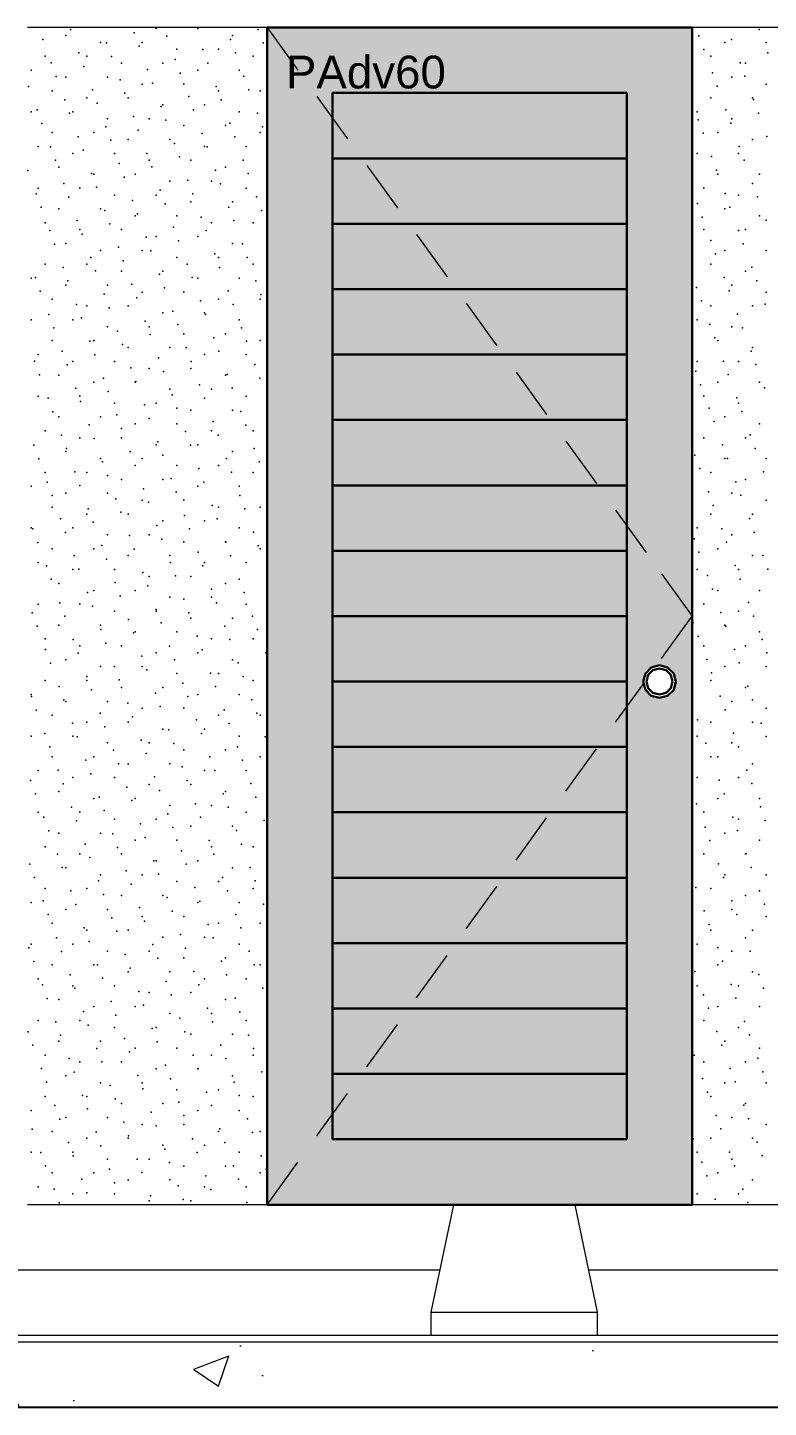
# Model space of a CAD drawing. Header units: metres. Extents: x -1.9 to 95.3, y -2.2 to 2.5.
# Drawn here: x 17.56 to 18.693, y -2.225 to -0.115 of the extents above; entities that cross this region are included whole.
import ezdxf

# ---------------------------------------------------------------- set-up
doc = ezdxf.new("R2010")
doc.units = ezdxf.units.M
doc.header["$MEASUREMENT"] = 0
for name, color, linetype, lineweight, true_color in [('LAJES.EST_Caneta_No__254', 7, 'Continuous', 0, 0xd1c9ad), ('LAJES.EST_Caneta_No__97', 7, 'Continuous', 13, 0x6b6b6b), ('LOUCAS-METAIS.ARQ_Caneta_No__13', 7, 'Continuous', 0, 0xaaaaaa), ('PAREDE.ARQ_Caneta_No__97', 7, 'Continuous', 13, 0x6b6b6b), ('Portas Archicad_Caneta_No__97', 7, 'Continuous', 13, 0x6b6b6b)]:
    doc.layers.add(name, color=color, linetype=linetype, lineweight=lineweight, true_color=true_color)
for name, color, linetype, lineweight in [('LAJES.EST_Caneta_No__4', 7, 'Continuous', 25), ('LAJES.EST_Caneta_No__7', 7, 'Continuous', 13), ('NOTAS-LAYOUT.EXEC_Caneta_No__241', 7, 'Continuous', 13), ('PAREDE.ARQ_Caneta_No__241', 7, 'Continuous', 13), ('PISO - Rodapé_Caneta_No__11', 7, 'Continuous', 5), ('Portas Archicad_Caneta_No__3', 7, 'Continuous', 30)]:
    doc.layers.add(name, color=color, linetype=linetype, lineweight=lineweight)
doc.layers.add('NOTAS-LAYOUT.EXEC', color=7, linetype='Continuous')
doc.layers.add('Portas Archicad', color=7, linetype='Continuous')
doc.styles.add('GENERATED_STYLE_1', font='arial.ttf')

# ---------------------------------------------------------------- blocks, each defined once
blk = doc.blocks.new('Label_15_5', base_point=(17.9531, -0.1513))
at = {"layer": 'NOTAS-LAYOUT.EXEC_Caneta_No__241', "color": 7, "lineweight": 13, "insert": (17.9556, -0.158), "char_height": 0.05, "attachment_point": 1, "style": 'GENERATED_STYLE_1'}
blk.add_mtext('\\A1;{\\pql;\\pt0,241;\\fArial|b0|i0|c0|p0;\\W1.000000;PAdv60\\fArial|b0|i0|c0|p0;\\W1.000000;\\A1{\\H.66x;\\S^  ;}\\fArial|b0|i0|c0|p0;\\W1.000000;\\fArial|b0|i0|c0|p0;\\W1.000000;\\A1{\\H.66x;\\S^  ;}\\fArial|b0|i0|c0|p0;\\W1.000000;\\fArial|b0|i0|c0|p0;\\W1.000000;\\fArial|b0|i0|c0|p0;\\W1.000000;\\fArial|b0|i0|c0|p0;\\W1.000000;\\fArial|b0|i0|c0|p0;\\W1.000000;\\fArial|b0|i0|c0|p0;\\W1.000000;\\fArial|b0|i0|c0|p0;\\W1.000000;\\A1{\\H.66x;\\S^  ;}\\fArial|b0|i0|c0|p0;\\W1.000000;\\fArial|b0|i0|c0|p0;\\W1.000000;\\A1{\\H.66x;\\S^  ;}\\fArial|b0|i0|c0|p0;\\W1.000000;\\fArial|b0|i0|c0|p0;\\W1.000000;\\fArial|b0|i0|c0|p0;\\W1.000000;\\fArial|b0|i0|c0|p0;\\W1.000000;\\fArial|b0|i0|c0|p0;\\W1.000000;\\fArial|b0|i0|c0|p0;\\W1.000000;\\fArial|b0|i0|c0|p0;\\W1.000000;\\A1{\\H.66x;\\S^  ;}\\fArial|b0|i0|c0|p0;\\W1.000000;\\fArial|b0|i0|c0|p0;\\W1.000000;\\A1{\\H.66x;\\S^  ;}\\fArial|b0|i0|c0|p0;\\W1.000000;\\fArial|b0|i0|c0|p0;\\W1.000000;\\fArial|b0|i0|c0|p0;\\W1.000000;\\fArial|b0|i0|c0|p0;\\W1.000000;\\fArial|b0|i0|c0|p0;\\W1.000000;\\fArial|b0|i0|c0|p0;\\W1.000000;\\fArial|b0|i0|c0|p0;\\W1.000000;\\A1{\\H.66x;\\S^  ;}\\fArial|b0|i0|c0|p0;\\W1.000000;\\fArial|b0|i0|c0|p0;\\W1.000000;\\A1{\\H.66x;\\S^  ;}\\fArial|b0|i0|c0|p0;\\W1.000000;\\fArial|b0|i0|c0|p0;\\W1.000000;\\fArial|b0|i0|c0|p0;\\W1.000000;\\fArial|b0|i0|c0|p0;\\W1.000000;\\fArial|b0|i0|c0|p0;\\W1.000000;\\fArial|b0|i0|c0|p0;\\W1.000000;\\fArial|b0|i0|c0|p0;\\W1.000000;\\A1{\\H.66x;\\S^  ;}\\fArial|b0|i0|c0|p0;\\W1.000000;\\fArial|b0|i0|c0|p0;\\W1.000000;\\A1{\\H.66x;\\S^  ;}\\fArial|b0|i0|c0|p0;\\W1.000000;\\fArial|b0|i0|c0|p0;\\W1.000000;\\fArial|b0|i0|c0|p0;\\W1.000000;\\fArial|b0|i0|c0|p0;\\W1.000000;\\fArial|b0|i0|c0|p0;\\W1.000000;\\fArial|b0|i0|c0|p0;\\W1.000000;\\fArial|b0|i0|c0|p0;\\W1.000000;\\A1{\\H.66x;\\S^  ;}\\fArial|b0|i0|c0|p0;\\W1.000000;}', dxfattribs=at)

msp = doc.modelspace()

# ---------------------------------------------------------------- hatches: boundary and pattern name
at = {"layer": 'LAJES.EST_Caneta_No__254', "linetype": 'Continuous', "lineweight": 0, "true_color": 0xd1c9ad}
h = msp.add_hatch(dxfattribs=at)
h.set_pattern_fill('Haie_OD_0005', color=9, style=0, pattern_type=2)
h.set_pattern_definition([(45, (-35.75337, -1.615), (-0.159099, 0.159099), [0, -0.15, 0, -0.225]), (110, (-35.25337, -1.615), (0.2114308, 0.0769545), [0, -0.11, 0, -0.19])])
h.paths.add_polyline_path([(16.7972, -2.115), (16.7972, -2.125), (20.8472, -2.125), (20.8472, -2.115)])
at = {"layer": 'LAJES.EST_Caneta_No__97', "linetype": 'Continuous', "lineweight": 13, "true_color": 0x6b6b6b}
h = msp.add_hatch(dxfattribs=at)
h.set_pattern_fill('AR_CONC_0005', color=251, style=0, pattern_type=2)
h.set_pattern_definition([(50, (-35.75337, -2.115), (-0.546554, 0.0478173), [0.05715, -0.62865]), (355, (-35.75337, -2.115), (-0.10573, 0.5731705), [0.04572, -0.502922]), (100.4514, (-35.7078, -2.119), (0.4408237, 0.5253533), [0.04857, -0.534271]), (46.1842, (-35.7534, -1.9626), (-0.813237, 0.126127), [0.085725, -0.942975]), (96.6356, (-35.6856, -1.9731), (0.712212, 0.742278), [0.072855, -0.801407]), (351.1842, (-35.7534, -1.9626), (0.712212, 0.742278), [0.06858, -0.754379]), (21, (-35.67717, -2.0007), (-0.454843, 0.3067956), [0.05715, -0.62865]), (326, (-35.67717, -2.0007), (0.185406, 0.552564), [0.04572, -0.50292]), (71.4514, (-35.63926, -2.02627), (0.6402493, 0.2457683), [0.04857, -0.53427]), (37.5, (-35.75337, -2.115), (0.0092658, 0.2536651), [0, -0.496824, 0, -0.51054, 0, -0.504825]), (7.5, (-35.75337, -2.115), (0.200459, 0.3005417), [0, -0.291084, 0, -0.485394, 0, -0.192405]), (327.5, (-35.9233, -2.115), (-0.4067718, 0.0171862), [0, -0.1905, 0, -0.59436, 0, -0.78867]), (317.5, (-35.9995, -2.115), (0.4443875, 0.0762795), [0, -0.24765, 0, -0.394716, 0, -0.56007])])
h.paths.add_polyline_path([(16.7972, -2.225), (20.8472, -2.225), (20.8472, -2.125), (16.7972, -2.125)])
at = {"layer": 'Portas Archicad', "linetype": 'Continuous', "lineweight": 0, "true_color": 0xffffff}
for points in [[(17.9269, -1.915), (18.0269, -1.815), (18.0269, -0.215), (17.9269, -0.115)], [(17.9269, -0.115), (18.0269, -0.215), (18.4769, -0.215), (18.5769, -0.115)], [(18.0269, -0.215), (18.0269, -0.315), (18.4769, -0.315), (18.4769, -0.215)], [(18.0269, -0.315), (18.0269, -0.415), (18.4769, -0.415), (18.4769, -0.315)], [(18.0269, -0.415), (18.0269, -0.515), (18.4769, -0.515), (18.4769, -0.415)], [(18.0269, -0.615), (18.4769, -0.615), (18.4769, -0.515), (18.0269, -0.515)], [(18.0269, -0.715), (18.4769, -0.715), (18.4769, -0.615), (18.0269, -0.615)], [(18.0269, -0.715), (18.0269, -0.815), (18.4769, -0.815), (18.4769, -0.715)], [(18.0269, -0.915), (18.4769, -0.915), (18.4769, -0.815), (18.0269, -0.815)], [(18.0269, -1.015), (18.4769, -1.015), (18.4769, -0.915), (18.0269, -0.915)], [(18.0269, -1.115), (18.4769, -1.115), (18.4769, -1.015), (18.0269, -1.015)], [(18.0269, -1.115), (18.0269, -1.215), (18.4769, -1.215), (18.4769, -1.115)], [(18.0269, -1.215), (18.0269, -1.315), (18.4769, -1.315), (18.4769, -1.215)], [(18.0269, -1.315), (18.0269, -1.415), (18.4769, -1.415), (18.4769, -1.315)], [(18.0269, -1.515), (18.4769, -1.515), (18.4769, -1.415), (18.0269, -1.415)], [(18.0269, -1.615), (18.4769, -1.615), (18.4769, -1.515), (18.0269, -1.515)], [(18.0269, -1.715), (18.4769, -1.715), (18.4769, -1.615), (18.0269, -1.615)], [(18.0269, -1.815), (18.4769, -1.815), (18.4769, -1.715), (18.0269, -1.715)], [(17.9269, -1.915), (18.5769, -1.915), (18.4769, -1.815), (18.0269, -1.815)]]:
    msp.add_hatch(color=7, dxfattribs=at).paths.add_polyline_path(points)
h = msp.add_hatch(color=7, dxfattribs=at)
h.paths.add_polyline_path([(18.4769, -0.215), (18.4769, -1.815), (18.5769, -1.915), (18.5769, -0.115)])
h.paths.add_polyline_path([(18.5019, -1.115), (18.5053, -1.1025), (18.5144, -1.0933), (18.5269, -1.09), (18.5394, -1.0933), (18.5486, -1.1025), (18.5519, -1.115), (18.5486, -1.1275), (18.5394, -1.1367), (18.5269, -1.14), (18.5144, -1.1367), (18.5053, -1.1275)], flags=0)

# ---------------------------------------------------------------- linework, layer by layer
at = {"layer": 'LAJES.EST_Caneta_No__4', "color": 7, "linetype": 'Continuous', "lineweight": 25}
msp.add_line((20.8472, -2.225), (16.7972, -2.225), dxfattribs=at)
at = {"layer": 'LAJES.EST_Caneta_No__7', "color": 7, "linetype": 'Continuous', "lineweight": 13}
for p, q in [((20.8472, -2.125), (16.7972, -2.125)), ((20.8272, -2.115), (16.8172, -2.115))]:
    msp.add_line(p, q, dxfattribs=at)
at = {"layer": 'LOUCAS-METAIS.ARQ_Caneta_No__13', "color": 253, "linetype": 'Continuous', "lineweight": 0, "true_color": 0xaaaaaa}
for p, q in [((18.1779, -2.0796), (18.2122, -1.915)), ((18.4319, -2.0796), (18.3977, -1.915)), ((18.1779, -2.0796), (18.1816, -2.0796)), ((18.1779, -2.115), (18.1779, -2.0796)), ((18.1816, -2.0796), (18.19, -2.0796)), ((18.19, -2.0796), (18.2031, -2.0796)), ((18.2031, -2.0796), (18.2208, -2.0796)), ((18.2208, -2.0796), (18.245, -2.0796)), ((18.245, -2.0796), (18.2738, -2.0796)), ((18.2738, -2.0796), (18.3049, -2.0796)), ((18.3049, -2.0796), (18.3361, -2.0796)), ((18.3361, -2.0796), (18.3649, -2.0796)), ((18.3649, -2.0796), (18.3891, -2.0796)), ((18.3891, -2.0796), (18.4068, -2.0796)), ((18.4068, -2.0796), (18.4198, -2.0796)), ((18.4198, -2.0796), (18.4283, -2.0796)), ((18.4283, -2.0796), (18.4319, -2.0796)), ((18.4319, -2.115), (18.4319, -2.0796))]:
    msp.add_line(p, q, dxfattribs=at)
at = {"layer": 'PAREDE.ARQ_Caneta_No__241', "color": 7, "linetype": 'Continuous', "lineweight": 13}
for p, q in [((17.9269, -0.115), (17.5602, -0.115)), ((18.9349, -0.115), (18.5769, -0.115)), ((17.9269, -1.915), (17.5602, -1.915)), ((18.9349, -1.915), (18.5769, -1.915))]:
    msp.add_line(p, q, dxfattribs=at)
at = {"layer": 'PAREDE.ARQ_Caneta_No__97', "color": 251, "linetype": 'Continuous', "lineweight": 13, "true_color": 0x6b6b6b}
for p in [(17.626, -0.118), (17.7235, -0.1229), (17.7569, -0.1164), (17.8206, -0.1164), (17.9132, -0.1177), (18.6794, -0.1177), (17.5837, -0.1334), (17.6191, -0.127), (17.6721, -0.1376), (17.6812, -0.1383), (17.731, -0.1436), (17.7357, -0.1376), (17.7733, -0.1282), (17.8709, -0.1331), (17.8736, -0.127), (17.9207, -0.1384), (18.5873, -0.1278), (18.6267, -0.1376), (18.6371, -0.1331), (18.6903, -0.1376), (17.5872, -0.1588), (17.639, -0.1537), (17.6509, -0.1588), (17.6888, -0.159), (17.7863, -0.1639), (17.7888, -0.1482), (17.8286, -0.1485), (17.8524, -0.1482), (17.8784, -0.1538), (17.9054, -0.1588), (18.5948, -0.1485), (18.6055, -0.1588), (18.6501, -0.1688), (18.6924, -0.1534), (17.566, -0.1801), (17.5967, -0.1691), (17.6042, -0.1898), (17.6465, -0.1744), (17.7039, -0.1695), (17.744, -0.1793), (17.7675, -0.1695), (17.7939, -0.1846), (17.8206, -0.1801), (17.8361, -0.1692), (17.8842, -0.1801), (17.8914, -0.1895), (18.6078, -0.1842), (18.6576, -0.1895), (18.6585, -0.1695), (17.5619, -0.2052), (17.6191, -0.1907), (17.6595, -0.2101), (17.6827, -0.1907), (17.7018, -0.1947), (17.7357, -0.2013), (17.7516, -0.2), (17.7994, -0.2013), (17.8491, -0.2049), (17.8989, -0.2102), (18.6153, -0.2048), (18.6373, -0.1907), (18.6903, -0.2013), (17.5978, -0.2119), (17.6172, -0.2255), (17.6509, -0.2225), (17.667, -0.2308), (17.7093, -0.2154), (17.7145, -0.2225), (17.8069, -0.2203), (17.8524, -0.2119), (17.8567, -0.2256), (17.916, -0.2119), (18.6055, -0.2225), (18.6691, -0.2225), (18.6706, -0.2252), (17.566, -0.2437), (17.5749, -0.2409), (17.6247, -0.2461), (17.6297, -0.2437), (17.7223, -0.2511), (17.7646, -0.2357), (17.7675, -0.2331), (17.8144, -0.241), (17.8312, -0.2331), (17.8842, -0.2437), (17.9119, -0.2459), (18.5843, -0.2437), (18.6283, -0.2406), (18.6781, -0.2458), (17.5824, -0.2615), (17.68, -0.2665), (17.6827, -0.2543), (17.7298, -0.2717), (17.7463, -0.2543), (17.7721, -0.2564), (17.7994, -0.2649), (17.863, -0.2649), (17.8697, -0.2613), (17.9195, -0.2666), (18.586, -0.2559), (18.6358, -0.2612), (18.6373, -0.2543), (17.5978, -0.2755), (17.6377, -0.2819), (17.6615, -0.2755), (17.6875, -0.2871), (17.7145, -0.2861), (17.7782, -0.2861), (17.7851, -0.2921), (17.8274, -0.2767), (17.8772, -0.282), (17.916, -0.2755), (18.5936, -0.2766), (18.6161, -0.2755), (18.6691, -0.2861), (18.6911, -0.2815), (17.5766, -0.2967), (17.5954, -0.2972), (17.6297, -0.3073), (17.6452, -0.3025), (17.6933, -0.3073), (17.7428, -0.3075), (17.7926, -0.3127), (17.8312, -0.2967), (17.8349, -0.2973), (17.8948, -0.2967), (18.5843, -0.3073), (18.6066, -0.3123), (18.6479, -0.3073), (18.6488, -0.2969), (17.5607, -0.3333), (17.6029, -0.3179), (17.6084, -0.3286), (17.7005, -0.3228), (17.7463, -0.3179), (17.7503, -0.3281), (17.81, -0.3179), (17.8479, -0.3331), (17.863, -0.3286), (17.8902, -0.3177), (17.9266, -0.3286), (18.6141, -0.333), (18.6564, -0.3176), (17.6159, -0.3536), (17.6582, -0.3382), (17.6615, -0.3392), (17.708, -0.3435), (17.7251, -0.3392), (17.7782, -0.3498), (17.8056, -0.3484), (17.8418, -0.3498), (17.8554, -0.3537), (17.8977, -0.3383), (18.6161, -0.3392), (18.6694, -0.3533), (18.6797, -0.3392), (17.5737, -0.369), (17.5766, -0.3604), (17.6235, -0.3743), (17.6403, -0.3604), (17.6658, -0.3589), (17.6933, -0.371), (17.721, -0.3792), (17.7569, -0.371), (17.7633, -0.3638), (17.8131, -0.3691), (17.8948, -0.3604), (17.9107, -0.374), (18.5949, -0.3604), (18.6271, -0.3687), (18.6479, -0.371), (18.6769, -0.374), (17.5812, -0.3897), (17.6084, -0.3922), (17.6721, -0.3922), (17.6787, -0.3946), (17.7286, -0.3999), (17.7708, -0.3845), (17.81, -0.3816), (17.8684, -0.3894), (17.8736, -0.3816), (17.9182, -0.3947), (17.9266, -0.3922), (18.5848, -0.3841), (18.6267, -0.3922), (18.6346, -0.3894), (17.5872, -0.4134), (17.6365, -0.41), (17.6863, -0.4153), (17.7251, -0.4028), (17.7838, -0.4202), (17.7888, -0.4028), (17.8261, -0.4048), (17.8418, -0.4134), (17.8759, -0.4101), (17.9054, -0.4134), (18.5923, -0.4048), (18.6797, -0.4028), (18.6899, -0.4097), (17.5942, -0.4254), (17.6403, -0.424), (17.644, -0.4307), (17.7039, -0.424), (17.7416, -0.4356), (17.7569, -0.4346), (17.7914, -0.4409), (17.8206, -0.4346), (17.8337, -0.4255), (18.5949, -0.424), (18.6053, -0.4405), (18.6476, -0.4251), (18.6585, -0.424), (17.6017, -0.4461), (17.6191, -0.4452), (17.6721, -0.4558), (17.6993, -0.451), (17.7357, -0.4558), (17.7491, -0.4563), (17.8467, -0.4612), (17.8736, -0.4452), (17.8889, -0.4458), (18.6128, -0.4612), (18.6267, -0.4558), (18.6551, -0.4458), (18.6903, -0.4558), (17.5872, -0.477), (17.6147, -0.4818), (17.6509, -0.477), (17.657, -0.4664), (17.7068, -0.4717), (17.7888, -0.4664), (17.8044, -0.4766), (17.8524, -0.4664), (17.8542, -0.4819), (17.8965, -0.4665), (17.9054, -0.477), (18.6055, -0.477), (18.6681, -0.4815), (17.566, -0.4983), (17.5724, -0.4972), (17.6222, -0.5025), (17.6645, -0.4871), (17.7039, -0.4876), (17.7621, -0.492), (17.7675, -0.4876), (17.8119, -0.4973), (17.8206, -0.4983), (17.8842, -0.4983), (17.9095, -0.5022), (18.6258, -0.4969), (18.6585, -0.4876), (18.6756, -0.5021), (17.5799, -0.5178), (17.6191, -0.5089), (17.6775, -0.5228), (17.6827, -0.5089), (17.7198, -0.5074), (17.7357, -0.5195), (17.7696, -0.5127), (17.7994, -0.5195), (17.8672, -0.5176), (17.917, -0.5229), (18.5835, -0.5123), (18.6334, -0.5175), (18.6373, -0.5089), (18.6903, -0.5195), (17.5978, -0.5301), (17.6352, -0.5382), (17.6509, -0.5407), (17.685, -0.5434), (17.7145, -0.5407), (17.7273, -0.5281), (17.7826, -0.5484), (17.8249, -0.533), (17.8524, -0.5301), (17.8747, -0.5383), (17.916, -0.5301), (18.5911, -0.5329), (18.6055, -0.5407), (18.6691, -0.5407), (18.6886, -0.5379), (17.566, -0.5619), (17.5929, -0.5536), (17.6297, -0.5619), (17.6427, -0.5588), (17.7403, -0.5638), (17.7675, -0.5513), (17.7901, -0.569), (17.8312, -0.5513), (17.8324, -0.5537), (17.8842, -0.5619), (18.5843, -0.5619), (18.6041, -0.5686), (18.6464, -0.5532), (17.6005, -0.5742), (17.6827, -0.5725), (17.698, -0.5792), (17.7463, -0.5725), (17.7478, -0.5844), (17.7994, -0.5831), (17.8454, -0.5894), (17.863, -0.5831), (17.8877, -0.574), (18.6116, -0.5893), (18.6373, -0.5725), (18.6539, -0.5739), (17.5978, -0.5937), (17.6135, -0.6099), (17.6557, -0.5945), (17.6615, -0.5937), (17.7056, -0.5998), (17.7145, -0.6043), (17.7782, -0.6043), (17.8031, -0.6048), (17.8529, -0.61), (17.8952, -0.5946), (17.916, -0.5937), (18.6161, -0.5937), (18.6669, -0.6096), (18.6691, -0.6043), (17.5712, -0.6253), (17.5766, -0.6149), (17.621, -0.6306), (17.6297, -0.6255), (17.6633, -0.6152), (17.6933, -0.6255), (17.7608, -0.6201), (17.8106, -0.6254), (17.8312, -0.6149), (17.8948, -0.6149), (17.9082, -0.6304), (18.5843, -0.6255), (18.6246, -0.625), (18.6479, -0.6255), (18.6744, -0.6303), (17.5787, -0.646), (17.6084, -0.6467), (17.6763, -0.6509), (17.7185, -0.6355), (17.7463, -0.6361), (17.7684, -0.6408), (17.81, -0.6361), (17.863, -0.6467), (17.8659, -0.6457), (17.9157, -0.651), (17.9266, -0.6467), (18.5823, -0.6404), (18.6321, -0.6457), (17.634, -0.6663), (17.6615, -0.6574), (17.6838, -0.6716), (17.7251, -0.6574), (17.7261, -0.6562), (17.7782, -0.668), (17.8236, -0.6611), (17.8418, -0.668), (17.8735, -0.6664), (18.5898, -0.6611), (18.6161, -0.6574), (18.6797, -0.6574), (18.6874, -0.666), (17.5766, -0.6786), (17.5917, -0.6817), (17.6403, -0.6786), (17.6415, -0.687), (17.6933, -0.6892), (17.7391, -0.6919), (17.7569, -0.6892), (17.7814, -0.6765), (17.8312, -0.6818), (17.8948, -0.6786), (18.5949, -0.6786), (18.6451, -0.6814), (18.6479, -0.6892), (17.5992, -0.7024), (17.6084, -0.7104), (17.6721, -0.7104), (17.6968, -0.7073), (17.7466, -0.7126), (17.7889, -0.6972), (17.81, -0.6998), (17.8736, -0.6998), (17.8864, -0.7021), (17.9266, -0.7104), (18.6028, -0.6968), (18.6267, -0.7104), (18.6526, -0.7021), (17.5872, -0.7316), (17.6122, -0.7381), (17.6545, -0.7227), (17.7043, -0.728), (17.7251, -0.721), (17.7888, -0.721), (17.8019, -0.7329), (17.8418, -0.7316), (17.8442, -0.7175), (17.8517, -0.7382), (17.894, -0.7228), (17.9054, -0.7316), (18.6104, -0.7175), (18.6656, -0.7378), (18.6797, -0.721), (17.5699, -0.7535), (17.6197, -0.7588), (17.6403, -0.7422), (17.662, -0.7434), (17.7039, -0.7422), (17.7569, -0.7528), (17.7596, -0.7483), (17.8094, -0.7536), (17.8206, -0.7528), (17.907, -0.7585), (18.5949, -0.7422), (18.6233, -0.7532), (18.6585, -0.7422), (18.6732, -0.7585), (17.5774, -0.7742), (17.6191, -0.7634), (17.6721, -0.774), (17.675, -0.7791), (17.7173, -0.7637), (17.7357, -0.774), (17.7671, -0.769), (17.8647, -0.7739), (17.8736, -0.7634), (17.9145, -0.7792), (18.5811, -0.7686), (18.6267, -0.774), (18.6309, -0.7738), (18.6903, -0.774), (17.5872, -0.7952), (17.6327, -0.7945), (17.6509, -0.7952), (17.6825, -0.7998), (17.7248, -0.7844), (17.7888, -0.7846), (17.8224, -0.7893), (17.8524, -0.7846), (17.8722, -0.7946), (17.9054, -0.7952), (18.5886, -0.7892), (18.6055, -0.7952), (18.6862, -0.7942), (17.566, -0.8165), (17.5904, -0.8099), (17.6403, -0.8151), (17.7039, -0.8058), (17.7378, -0.8201), (17.7675, -0.8058), (17.7801, -0.8047), (17.8206, -0.8165), (17.8299, -0.81), (17.8842, -0.8165), (18.6439, -0.8096), (18.6585, -0.8058), (17.598, -0.8305), (17.6191, -0.8271), (17.6827, -0.8271), (17.6955, -0.8355), (17.7357, -0.8377), (17.7454, -0.8407), (17.7876, -0.8254), (17.7994, -0.8377), (17.8852, -0.8303), (18.6016, -0.8249), (18.6373, -0.8271), (18.6514, -0.8302), (18.6903, -0.8377), (17.5978, -0.8483), (17.6509, -0.8589), (17.6533, -0.8509), (17.7031, -0.8561), (17.7145, -0.8589), (17.8006, -0.8611), (17.8429, -0.8457), (17.8524, -0.8483), (17.8927, -0.851), (17.916, -0.8483), (18.6055, -0.8589), (18.6091, -0.8456), (18.6691, -0.8589), (17.566, -0.8801), (17.5687, -0.8816), (17.611, -0.8662), (17.6297, -0.8801), (17.6608, -0.8715), (17.7583, -0.8765), (17.7675, -0.8695), (17.8082, -0.8817), (17.8312, -0.8695), (17.8504, -0.8663), (17.8842, -0.8801), (18.5843, -0.8801), (18.6221, -0.8813), (18.6644, -0.8659), (17.5762, -0.9023), (17.6185, -0.8869), (17.6738, -0.9072), (17.6827, -0.8907), (17.7161, -0.8918), (17.7463, -0.8907), (17.7659, -0.8971), (17.7994, -0.9013), (17.863, -0.9013), (17.8634, -0.9021), (17.9057, -0.8867), (18.5798, -0.8967), (18.6296, -0.902), (18.6373, -0.8907), (18.6719, -0.8866), (17.5978, -0.9119), (17.6315, -0.9226), (17.6615, -0.9119), (17.6813, -0.9279), (17.7145, -0.9225), (17.7236, -0.9125), (17.7782, -0.9225), (17.8212, -0.9174), (17.871, -0.9227), (17.9133, -0.9073), (17.916, -0.9119), (18.5873, -0.9174), (18.6161, -0.9119), (18.6691, -0.9225), (18.6849, -0.9223), (17.5766, -0.9331), (17.5892, -0.938), (17.6297, -0.9437), (17.639, -0.9433), (17.6933, -0.9437), (17.7366, -0.9482), (17.7789, -0.9328), (17.8287, -0.9381), (17.8312, -0.9331), (17.8948, -0.9331), (17.9262, -0.943), (18.5843, -0.9437), (18.6426, -0.9377), (18.6479, -0.9437), (18.6924, -0.943), (17.5967, -0.9587), (17.6084, -0.9649), (17.6943, -0.9636), (17.7441, -0.9689), (17.7463, -0.9543), (17.7864, -0.9535), (17.81, -0.9543), (17.863, -0.9649), (17.884, -0.9584), (17.9266, -0.9649), (18.6003, -0.9531), (18.6502, -0.9584), (17.652, -0.979), (17.6615, -0.9756), (17.7018, -0.9843), (17.7251, -0.9756), (17.7782, -0.9862), (17.7994, -0.9892), (17.8417, -0.9738), (17.8418, -0.9862), (17.8915, -0.9791), (18.6079, -0.9738), (18.6161, -0.9756), (18.6797, -0.9756), (17.5674, -1.0098), (17.5766, -0.9968), (17.6097, -0.9944), (17.6403, -0.9968), (17.6595, -0.9997), (17.6933, -1.0074), (17.7569, -1.0074), (17.7571, -1.0046), (17.8069, -1.0099), (17.8492, -0.9945), (17.8948, -0.9968), (18.5949, -0.9968), (18.6209, -1.0095), (18.6479, -1.0074), (18.6631, -0.9941), (17.575, -1.0305), (17.6084, -1.0286), (17.6172, -1.0151), (17.6721, -1.0286), (17.7148, -1.02), (17.7646, -1.0253), (17.81, -1.018), (17.8622, -1.0302), (17.8736, -1.018), (17.9045, -1.0148), (17.9266, -1.0286), (18.5786, -1.0249), (18.6267, -1.0286), (18.6284, -1.0302), (18.6707, -1.0148), (17.5872, -1.0498), (17.6302, -1.0508), (17.6725, -1.0354), (17.7223, -1.0407), (17.7251, -1.0392), (17.7888, -1.0392), (17.8199, -1.0456), (17.8418, -1.0498), (17.8697, -1.0509), (17.9054, -1.0498), (17.912, -1.0355), (18.5861, -1.0455), (18.6797, -1.0392), (18.6837, -1.0505), (17.588, -1.0662), (17.6378, -1.0715), (17.6403, -1.0604), (17.6801, -1.0561), (17.7039, -1.0604), (17.7569, -1.071), (17.7776, -1.061), (17.8206, -1.071), (17.8274, -1.0663), (17.925, -1.0712), (18.5949, -1.0604), (18.6414, -1.0659), (18.6585, -1.0604), (18.6912, -1.0711), (17.5955, -1.0868), (17.6191, -1.0816), (17.6721, -1.0922), (17.6931, -1.0918), (17.7353, -1.0764), (17.7357, -1.0922), (17.7429, -1.0971), (17.7851, -1.0817), (17.8736, -1.0816), (17.8827, -1.0866), (18.5991, -1.0813), (18.6267, -1.0922), (18.6489, -1.0865), (18.6903, -1.0922), (17.5872, -1.1134), (17.6508, -1.1072), (17.6509, -1.1134), (17.7006, -1.1124), (17.7888, -1.1028), (17.7981, -1.1174), (17.8404, -1.102), (17.8524, -1.1028), (17.8902, -1.1073), (17.9054, -1.1134), (18.6055, -1.1134), (18.6066, -1.1019), (17.566, -1.1347), (17.5662, -1.1379), (17.6085, -1.1226), (17.6583, -1.1278), (17.7039, -1.124), (17.7559, -1.1328), (17.7675, -1.124), (17.8057, -1.138), (17.8206, -1.1347), (17.848, -1.1227), (17.8842, -1.1347), (18.6196, -1.1376), (18.6585, -1.124), (18.6619, -1.1222), (17.5737, -1.1586), (17.616, -1.1432), (17.6191, -1.1453), (17.6827, -1.1453), (17.7136, -1.1482), (17.7357, -1.1559), (17.7634, -1.1534), (17.7994, -1.1559), (17.861, -1.1584), (17.9032, -1.143), (18.5773, -1.153), (18.6271, -1.1583), (18.6373, -1.1453), (18.6694, -1.1429), (18.6903, -1.1559), (17.5978, -1.1665), (17.629, -1.1789), (17.6509, -1.1771), (17.6713, -1.1635), (17.7145, -1.1771), (17.7211, -1.1688), (17.8187, -1.1738), (17.8524, -1.1665), (17.8685, -1.179), (17.9108, -1.1636), (17.916, -1.1665), (18.5849, -1.1737), (18.6055, -1.1771), (18.6691, -1.1771), (18.6824, -1.1786), (17.566, -1.1983), (17.5867, -1.1943), (17.6297, -1.1983), (17.6365, -1.1996), (17.6788, -1.1842), (17.7675, -1.1877), (17.7764, -1.1891), (17.8262, -1.1944), (17.8312, -1.1877), (17.8842, -1.1983), (17.9238, -1.1994), (18.5843, -1.1983), (18.6401, -1.194), (18.6899, -1.1993), (17.5942, -1.215), (17.6827, -1.2089), (17.6918, -1.2199), (17.7341, -1.2045), (17.7463, -1.2089), (17.7839, -1.2098), (17.7994, -1.2195), (17.863, -1.2195), (17.8815, -1.2147), (18.5979, -1.2094), (18.6373, -1.2089), (18.6477, -1.2147), (17.5978, -1.2301), (17.6495, -1.2353), (17.6615, -1.2301), (17.6993, -1.2406), (17.7145, -1.2407), (17.7416, -1.2252), (17.7782, -1.2407), (17.8392, -1.2301), (17.889, -1.2354), (17.916, -1.2301), (18.6054, -1.2301), (18.6161, -1.2301), (18.6691, -1.2407), (17.5766, -1.2513), (17.6072, -1.2507), (17.6297, -1.2619), (17.657, -1.256), (17.6933, -1.2619), (17.7546, -1.2609), (17.7969, -1.2455), (17.8312, -1.2513), (17.8467, -1.2508), (17.8948, -1.2513), (18.5843, -1.2619), (18.6184, -1.2658), (18.6479, -1.2619), (18.6607, -1.2504), (17.565, -1.2661), (17.5725, -1.2868), (17.6084, -1.2831), (17.6148, -1.2714), (17.7123, -1.2763), (17.7463, -1.2725), (17.7621, -1.2816), (17.8044, -1.2662), (17.81, -1.2725), (17.8597, -1.2865), (17.863, -1.2831), (17.902, -1.2711), (17.9266, -1.2831), (18.6259, -1.2865), (18.6682, -1.2711), (17.6278, -1.3071), (17.6615, -1.2938), (17.67, -1.2917), (17.7199, -1.297), (17.7251, -1.2938), (17.7782, -1.3044), (17.8174, -1.3019), (17.8418, -1.3044), (17.8672, -1.3072), (17.9095, -1.2918), (18.5836, -1.3019), (18.6161, -1.2938), (18.6797, -1.2938), (18.6812, -1.3068), (17.5766, -1.315), (17.5855, -1.3225), (17.6353, -1.3278), (17.6403, -1.315), (17.6776, -1.3124), (17.6933, -1.3256), (17.7569, -1.3256), (17.7751, -1.3173), (17.8249, -1.3226), (17.8948, -1.315), (17.9225, -1.3275), (18.5949, -1.315), (18.6389, -1.3222), (18.6479, -1.3256), (18.6887, -1.3275), (17.593, -1.3432), (17.6084, -1.3468), (17.6721, -1.3468), (17.6906, -1.3481), (17.7329, -1.3327), (17.7827, -1.338), (17.81, -1.3362), (17.8736, -1.3362), (17.8802, -1.3429), (17.9266, -1.3468), (18.5966, -1.3376), (18.6267, -1.3468), (18.6464, -1.3428), (17.5872, -1.368), (17.6483, -1.3635), (17.6981, -1.3688), (17.7251, -1.3574), (17.7404, -1.3534), (17.7888, -1.3574), (17.8379, -1.3583), (17.8418, -1.368), (17.8878, -1.3636), (17.9054, -1.368), (18.6041, -1.3582), (18.6797, -1.3574), (17.606, -1.3789), (17.6403, -1.3786), (17.6558, -1.3841), (17.7039, -1.3786), (17.7534, -1.3891), (17.7569, -1.3892), (17.7957, -1.3737), (17.8206, -1.3892), (17.8455, -1.379), (18.5949, -1.3786), (18.6585, -1.3786), (18.6594, -1.3786), (17.5637, -1.3943), (17.6135, -1.3995), (17.6191, -1.3998), (17.6721, -1.4104), (17.7111, -1.4045), (17.7357, -1.4104), (17.7609, -1.4097), (17.8032, -1.3944), (17.8736, -1.3998), (17.9008, -1.3993), (18.6171, -1.3939), (18.6267, -1.4104), (18.6669, -1.3992), (18.6903, -1.4104), (17.5712, -1.4149), (17.5872, -1.4316), (17.6509, -1.4316), (17.6688, -1.4199), (17.7186, -1.4251), (17.7888, -1.421), (17.8162, -1.4301), (17.8524, -1.421), (17.8585, -1.4147), (17.9054, -1.4316), (17.9083, -1.42), (18.5824, -1.43), (18.6055, -1.4316), (18.6247, -1.4146), (17.566, -1.4529), (17.5842, -1.4506), (17.6265, -1.4352), (17.6763, -1.4405), (17.7039, -1.4422), (17.7675, -1.4422), (17.7739, -1.4455), (17.8206, -1.4529), (17.8237, -1.4507), (17.866, -1.4353), (17.8842, -1.4529), (17.9213, -1.4557), (18.6377, -1.4503), (18.6585, -1.4422), (18.6799, -1.4349), (18.6875, -1.4556), (17.5918, -1.4713), (17.6191, -1.4635), (17.634, -1.4559), (17.6827, -1.4635), (17.6893, -1.4762), (17.7316, -1.4608), (17.7357, -1.4741), (17.7814, -1.4661), (17.7994, -1.4741), (17.879, -1.4711), (18.5954, -1.4657), (18.6373, -1.4635), (18.6452, -1.471), (18.6903, -1.4741), (17.5978, -1.4847), (17.647, -1.4916), (17.6509, -1.4953), (17.6968, -1.4969), (17.7145, -1.4953), (17.7391, -1.4815), (17.8367, -1.4864), (17.8524, -1.4847), (17.8865, -1.4917), (17.916, -1.4847), (18.6029, -1.4864), (18.6055, -1.4953), (18.6691, -1.4953), (17.566, -1.5165), (17.6047, -1.507), (17.6297, -1.5165), (17.6546, -1.5123), (17.7521, -1.5172), (17.7675, -1.5059), (17.7944, -1.5018), (17.8312, -1.5059), (17.8442, -1.5071), (17.8842, -1.5165), (18.5843, -1.5165), (18.6582, -1.5067), (17.5625, -1.5224), (17.6123, -1.5277), (17.6827, -1.5271), (17.7098, -1.5326), (17.7463, -1.5271), (17.7597, -1.5379), (17.7994, -1.5377), (17.8019, -1.5225), (17.863, -1.5377), (17.8995, -1.5274), (18.6159, -1.5221), (18.6373, -1.5271), (18.6657, -1.5274), (17.57, -1.5431), (17.5978, -1.5483), (17.6615, -1.5483), (17.6676, -1.548), (17.7145, -1.5589), (17.7174, -1.5533), (17.7782, -1.5589), (17.8149, -1.5582), (17.8572, -1.5428), (17.907, -1.5481), (17.916, -1.5483), (18.5811, -1.5582), (18.6161, -1.5483), (18.6234, -1.5428), (18.6691, -1.5589), (17.5766, -1.5695), (17.583, -1.5788), (17.6253, -1.5634), (17.6297, -1.5801), (17.6751, -1.5687), (17.6933, -1.5801), (17.7726, -1.5736), (17.8225, -1.5789), (17.8312, -1.5695), (17.8647, -1.5635), (17.8948, -1.5695), (18.5843, -1.5801), (18.6364, -1.5785), (18.6479, -1.5801), (18.6787, -1.5631), (17.5905, -1.5995), (17.6084, -1.6013), (17.6328, -1.5841), (17.7304, -1.589), (17.7463, -1.5907), (17.7802, -1.5943), (17.81, -1.5907), (17.863, -1.6013), (17.8777, -1.5992), (17.92, -1.5838), (17.9266, -1.6013), (18.5941, -1.5939), (18.6439, -1.5992), (18.6862, -1.5838), (17.6458, -1.6198), (17.6615, -1.6119), (17.6881, -1.6044), (17.7251, -1.6119), (17.7379, -1.6097), (17.7782, -1.6226), (17.8355, -1.6146), (17.8418, -1.6226), (17.8853, -1.6199), (18.6016, -1.6145), (18.6161, -1.6119), (18.6797, -1.6119), (17.5766, -1.6332), (17.6035, -1.6352), (17.6403, -1.6332), (17.6533, -1.6405), (17.6933, -1.6438), (17.6956, -1.6251), (17.7509, -1.6454), (17.7569, -1.6438), (17.7932, -1.63), (17.843, -1.6353), (17.8948, -1.6332), (18.5949, -1.6332), (18.6479, -1.6438), (18.6569, -1.6349), (17.5612, -1.6506), (17.6084, -1.665), (17.611, -1.6558), (17.6721, -1.665), (17.7086, -1.6608), (17.7584, -1.6661), (17.8007, -1.6507), (17.81, -1.6544), (17.8736, -1.6544), (17.8983, -1.6556), (17.9266, -1.665), (18.6146, -1.6503), (18.6267, -1.665), (18.6645, -1.6555), (17.5687, -1.6712), (17.5872, -1.6862), (17.6663, -1.6762), (17.7161, -1.6814), (17.7251, -1.6756), (17.7888, -1.6756), (17.8137, -1.6864), (17.8418, -1.6862), (17.856, -1.671), (17.9054, -1.6862), (17.9058, -1.6763), (18.5799, -1.6863), (18.6222, -1.6709), (18.6797, -1.6756), (17.5817, -1.7069), (17.624, -1.6916), (17.6403, -1.6968), (17.6738, -1.6968), (17.7039, -1.6968), (17.7569, -1.7074), (17.7714, -1.7018), (17.8206, -1.7074), (17.8212, -1.707), (17.8635, -1.6917), (18.5949, -1.6968), (18.6352, -1.7066), (18.6585, -1.6968), (18.6774, -1.6912), (17.5893, -1.7276), (17.6191, -1.718), (17.6316, -1.7122), (17.6721, -1.7286), (17.7291, -1.7172), (17.7357, -1.7286), (17.7789, -1.7224), (17.8736, -1.718), (17.8765, -1.7274), (17.9188, -1.712), (18.5929, -1.722), (18.6267, -1.7286), (18.6427, -1.7273), (18.685, -1.7119), (18.6903, -1.7286), (17.5872, -1.7498), (17.6445, -1.7479), (17.6509, -1.7498), (17.6868, -1.7325), (17.7366, -1.7378), (17.7888, -1.7392), (17.8342, -1.7428), (17.8524, -1.7392), (17.884, -1.748), (17.9054, -1.7498), (17.9263, -1.7326), (18.6004, -1.7427), (18.6055, -1.7498), (17.566, -1.771), (17.6023, -1.7633), (17.6521, -1.7686), (17.6944, -1.7532), (17.7039, -1.7604), (17.7675, -1.7604), (17.7919, -1.7581), (17.8206, -1.771), (17.8417, -1.7634), (17.8842, -1.771), (18.6557, -1.763), (18.6585, -1.7604), (17.6098, -1.784), (17.6191, -1.7817), (17.6827, -1.7817), (17.7074, -1.7889), (17.7357, -1.7923), (17.7496, -1.7735), (17.7994, -1.7923), (17.7995, -1.7788), (17.897, -1.7837), (18.6134, -1.7784), (18.6373, -1.7817), (18.6632, -1.7837), (18.6903, -1.7923), (17.5675, -1.7994), (17.5978, -1.8029), (17.6509, -1.8135), (17.6651, -1.8043), (17.7145, -1.8135), (17.7149, -1.8096), (17.7572, -1.7942), (17.8124, -1.8145), (17.8524, -1.8029), (17.8547, -1.7991), (17.9045, -1.8044), (17.916, -1.8029), (18.5786, -1.8145), (18.6055, -1.8135), (18.6209, -1.7991), (18.6691, -1.8135), (17.566, -1.8347), (17.5805, -1.8351), (17.6228, -1.8197), (17.6297, -1.8347), (17.6726, -1.825), (17.7675, -1.8241), (17.7702, -1.8299), (17.82, -1.8352), (17.8312, -1.8241), (17.8623, -1.8198), (17.8842, -1.8347), (18.5843, -1.8347), (18.6339, -1.8348), (18.6762, -1.8194), (17.588, -1.8558), (17.6303, -1.8404), (17.6827, -1.8453), (17.7279, -1.8453), (17.7463, -1.8453), (17.7777, -1.8506), (17.7994, -1.8559), (17.863, -1.8559), (17.8753, -1.8555), (17.9175, -1.8401), (18.5916, -1.8502), (18.6373, -1.8453), (18.6414, -1.8555), (18.6837, -1.8401), (17.5978, -1.8665), (17.6433, -1.8761), (17.6615, -1.8665), (17.6856, -1.8607), (17.7145, -1.8771), (17.7354, -1.866), (17.7782, -1.8771), (17.833, -1.8709), (17.8828, -1.8762), (17.916, -1.8665), (17.9251, -1.8608), (18.5992, -1.8709), (18.6161, -1.8665), (18.6691, -1.8771), (17.5766, -1.8877), (17.601, -1.8915), (17.6297, -1.8983), (17.6508, -1.8968), (17.6931, -1.8814), (17.6933, -1.8983), (17.7907, -1.8863), (17.8312, -1.8877), (17.8405, -1.8916), (17.8948, -1.8877), (18.5843, -1.8983), (18.6479, -1.8983), (18.6544, -1.8912), (17.6085, -1.9122), (17.7463, -1.9089), (17.7484, -1.9017), (17.7982, -1.907), (17.81, -1.9089), (17.8958, -1.9119), (18.6122, -1.9066), (18.662, -1.9118)]:
    msp.add_point(p, dxfattribs=at)
at = {"layer": 'PISO - Rodapé_Caneta_No__11', "color": 7, "linetype": 'Continuous', "lineweight": 5}
for p, q in [((18.1914, -2.015), (17.4016, -2.015)), ((19.2114, -2.015), (18.4185, -2.015))]:
    msp.add_line(p, q, dxfattribs=at)
at = {"layer": 'Portas Archicad_Caneta_No__3', "color": 7, "linetype": 'Continuous', "lineweight": 30}
for p, q in [((17.9269, -0.115), (17.9269, -1.915)), ((18.5769, -0.115), (17.9269, -0.115)), ((18.5769, -1.915), (18.5769, -0.115)), ((18.4769, -0.215), (18.0269, -0.215)), ((18.0269, -0.215), (18.0269, -0.315)), ((18.4769, -0.315), (18.4769, -0.215)), ((18.4769, -0.315), (18.0269, -0.315)), ((18.0269, -0.315), (18.0269, -0.415)), ((18.4769, -0.415), (18.4769, -0.315)), ((18.4769, -0.415), (18.0269, -0.415)), ((18.0269, -0.415), (18.0269, -0.515)), ((18.4769, -0.515), (18.4769, -0.415)), ((18.4769, -0.515), (18.0269, -0.515)), ((18.0269, -0.515), (18.0269, -0.615)), ((18.4769, -0.615), (18.4769, -0.515)), ((18.4769, -0.615), (18.0269, -0.615)), ((18.0269, -0.615), (18.0269, -0.715)), ((18.4769, -0.715), (18.4769, -0.615)), ((18.4769, -0.715), (18.0269, -0.715)), ((18.0269, -0.715), (18.0269, -0.815)), ((18.4769, -0.815), (18.4769, -0.715)), ((18.4769, -0.815), (18.0269, -0.815)), ((18.0269, -0.815), (18.0269, -0.915)), ((18.4769, -0.915), (18.4769, -0.815)), ((18.4769, -0.915), (18.0269, -0.915)), ((18.0269, -0.915), (18.0269, -1.015)), ((18.4769, -1.015), (18.4769, -0.915)), ((18.4769, -1.015), (18.0269, -1.015)), ((18.0269, -1.015), (18.0269, -1.115)), ((18.4769, -1.115), (18.4769, -1.015)), ((18.5053, -1.1025), (18.5144, -1.0933)), ((18.5144, -1.0933), (18.5269, -1.09)), ((18.5169, -1.0977), (18.5269, -1.095)), ((18.5269, -1.09), (18.5394, -1.0933)), ((18.5269, -1.095), (18.5369, -1.0977)), ((18.5394, -1.0933), (18.5486, -1.1025)), ((18.4769, -1.115), (18.0269, -1.115)), ((18.0269, -1.115), (18.0269, -1.215)), ((18.4769, -1.215), (18.4769, -1.115)), ((18.5019, -1.115), (18.5053, -1.1025)), ((18.5053, -1.1275), (18.5019, -1.115)), ((18.5069, -1.115), (18.5096, -1.105)), ((18.5096, -1.125), (18.5069, -1.115)), ((18.5096, -1.105), (18.5169, -1.0977)), ((18.5369, -1.0977), (18.5442, -1.105)), ((18.5442, -1.105), (18.5469, -1.115)), ((18.5469, -1.115), (18.5442, -1.125)), ((18.5486, -1.1025), (18.5519, -1.115)), ((18.5519, -1.115), (18.5486, -1.1275)), ((18.5144, -1.1367), (18.5053, -1.1275)), ((18.5169, -1.1323), (18.5096, -1.125)), ((18.5269, -1.14), (18.5144, -1.1367)), ((18.5269, -1.135), (18.5169, -1.1323)), ((18.5369, -1.1323), (18.5269, -1.135)), ((18.5394, -1.1367), (18.5269, -1.14)), ((18.5442, -1.125), (18.5369, -1.1323)), ((18.5486, -1.1275), (18.5394, -1.1367)), ((18.4769, -1.215), (18.0269, -1.215)), ((18.0269, -1.215), (18.0269, -1.315)), ((18.4769, -1.315), (18.4769, -1.215)), ((18.4769, -1.315), (18.0269, -1.315)), ((18.0269, -1.315), (18.0269, -1.415)), ((18.4769, -1.415), (18.4769, -1.315)), ((18.4769, -1.415), (18.0269, -1.415)), ((18.0269, -1.415), (18.0269, -1.515)), ((18.4769, -1.515), (18.4769, -1.415)), ((18.4769, -1.515), (18.0269, -1.515)), ((18.0269, -1.515), (18.0269, -1.615)), ((18.4769, -1.615), (18.4769, -1.515)), ((18.4769, -1.615), (18.0269, -1.615)), ((18.0269, -1.615), (18.0269, -1.715)), ((18.4769, -1.715), (18.4769, -1.615)), ((18.4769, -1.715), (18.0269, -1.715)), ((18.0269, -1.715), (18.0269, -1.815)), ((18.4769, -1.815), (18.4769, -1.715)), ((18.0269, -1.815), (18.4769, -1.815)), ((17.9269, -1.915), (18.5769, -1.915))]:
    msp.add_line(p, q, dxfattribs=at)
at = {"layer": 'Portas Archicad_Caneta_No__97', "color": 251, "linetype": 'Continuous', "lineweight": 13, "true_color": 0x6b6b6b}
for p, q in [((17.9269, -0.115), (17.9738, -0.1799)), ((18.003, -0.2204), (18.0499, -0.2852)), ((18.0792, -0.3258), (18.126, -0.3906)), ((18.1553, -0.4312), (18.2021, -0.496)), ((18.2314, -0.5366), (18.2782, -0.6014)), ((18.3075, -0.6419), (18.3543, -0.7068)), ((18.3836, -0.7473), (18.4304, -0.8122)), ((18.4597, -0.8527), (18.5066, -0.9176)), ((18.5301, -0.9501), (18.5769, -1.015)), ((18.5301, -1.0799), (18.5769, -1.015)), ((18.4597, -1.1773), (18.5027, -1.1178)), ((18.3836, -1.2827), (18.4304, -1.2178)), ((18.3075, -1.3881), (18.3543, -1.3232)), ((18.2314, -1.4934), (18.2782, -1.4286)), ((18.1553, -1.5988), (18.2021, -1.534)), ((18.0792, -1.7042), (18.126, -1.6394)), ((18.003, -1.8096), (18.0499, -1.7448)), ((17.9269, -1.915), (17.9738, -1.8501))]:
    msp.add_line(p, q, dxfattribs=at)

# ---------------------------------------------------------------- block references
at = {"layer": 'NOTAS-LAYOUT.EXEC', "color": 7, "linetype": 'Continuous', "lineweight": 13}
msp.add_blockref('Label_15_5', (17.9531, -0.1513), dxfattribs=at)

doc.saveas('drawing.dxf')
